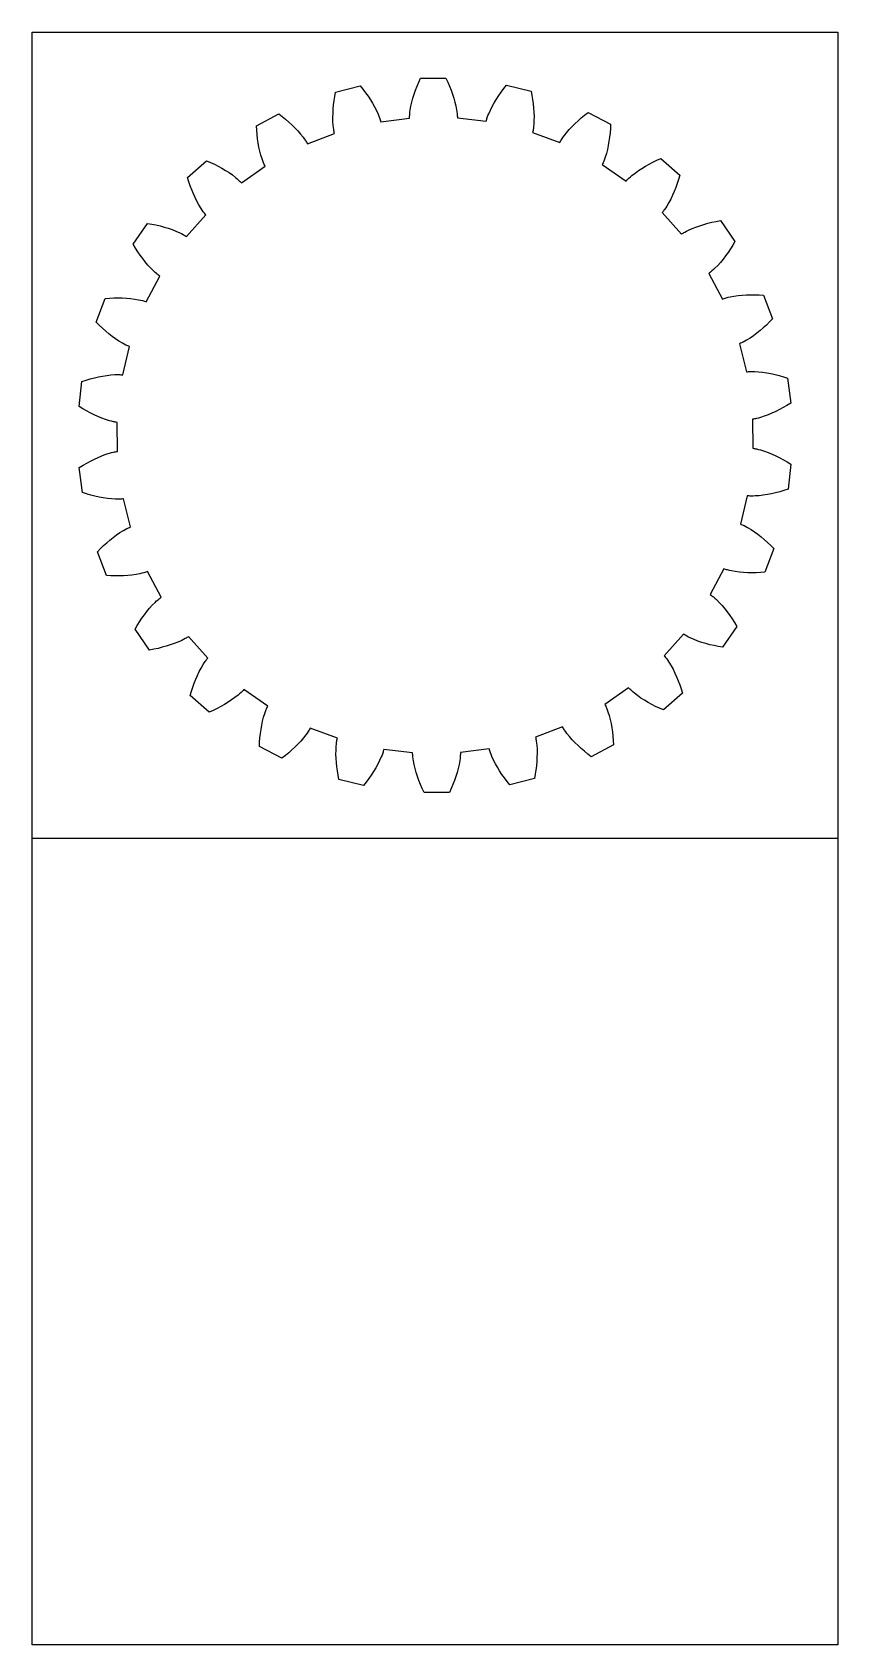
# Model space of a CAD drawing. Extents: x 0 to 94, y 13 to 201.
import ezdxf

# ---------------------------------------------------------------- set-up
doc = ezdxf.new("R2010")
doc.units = 0
doc.layers.add('Cut', color=7, linetype='CONTINUOUS')

msp = doc.modelspace()

# ---------------------------------------------------------------- linework, layer by layer
at = {"layer": 'Cut', "color": 7}
for p, q in [((0.011915, 200.647903), (94.047286, 200.647903)), ((0.011915, 106.612532), (0.011915, 200.647903)), ((94.047286, 200.647903), (94.047286, 106.612532)), ((35.43135, 193.67571), (38.294393, 194.395983)), ((38.294393, 194.395983), (38.614175, 193.996678)), ((38.614175, 193.996678), (38.918957, 193.592849)), ((44.605515, 193.419984), (44.767907, 193.887149)), ((44.767907, 193.887149), (44.946966, 194.354314)), ((44.946966, 194.354314), (45.141978, 194.821241)), ((45.141978, 194.821241), (45.35223, 195.287692)), ((45.35223, 195.287692), (48.304326, 195.301979)), ((48.304326, 195.301979), (48.519102, 194.837671)), ((48.519102, 194.837671), (48.718638, 194.372648)), ((48.718638, 194.372648), (48.902222, 193.90715)), ((48.902222, 193.90715), (49.069137, 193.441413)), ((54.753552, 193.669281), (55.054524, 194.075967)), ((55.054524, 194.075967), (55.370259, 194.478606)), ((55.370259, 194.478606), (58.240206, 193.785953)), ((58.240206, 193.785953), (58.337594, 193.283787)), ((35.153475, 191.683472), (35.199431, 192.176114)), ((35.199431, 192.176114), (35.261339, 192.672567)), ((35.261339, 192.672567), (35.338964, 193.172591)), ((35.338964, 193.172591), (35.43135, 193.67571)), ((38.918957, 193.592849), (39.208738, 193.184972)), ((39.208738, 193.184972), (39.482327, 192.77281)), ((39.482327, 192.77281), (39.73901, 192.356599)), ((39.73901, 192.356599), (39.977835, 191.936341)), ((39.977835, 191.936341), (40.196897, 191.511797)), ((44.14239, 191.556323), (44.226681, 192.020869)), ((44.226681, 192.020869), (44.333593, 192.486367)), ((44.333593, 192.486367), (44.460268, 192.953056)), ((44.460268, 192.953056), (44.605515, 193.419984)), ((49.069137, 193.441413), (49.218909, 192.975915)), ((49.218909, 192.975915), (49.350108, 192.510654)), ((49.350108, 192.510654), (49.461305, 192.046108)), ((49.461305, 192.046108), (49.550359, 191.582514)), ((53.495852, 191.576086), (53.710866, 192.002535)), ((53.710866, 192.002535), (53.945643, 192.425174)), ((53.945643, 192.425174), (54.198278, 192.844003)), ((54.198278, 192.844003), (54.468058, 193.258547)), ((54.468058, 193.258547), (54.753552, 193.669281)), ((58.337594, 193.283787), (58.41998, 192.784477)), ((58.41998, 192.784477), (58.486889, 192.288739)), ((58.486889, 192.288739), (58.537607, 191.796572)), ((26.1848, 189.736473), (28.79235, 191.121064)), ((28.79235, 191.121064), (29.19809, 190.80962)), ((29.19809, 190.80962), (29.590973, 190.490557)), ((29.590973, 190.490557), (29.969807, 190.163875)), ((29.969807, 190.163875), (30.334116, 189.829097)), ((35.112758, 190.712235), (35.124188, 191.195353)), ((35.120616, 190.234593), (35.112758, 190.712235)), ((35.149666, 189.763379), (35.120616, 190.234593)), ((35.124188, 191.195353), (35.153475, 191.683472)), ((40.196897, 191.511797), (40.39429, 191.082728)), ((40.39429, 191.082728), (40.483582, 190.866528)), ((40.483582, 190.866528), (40.56573, 190.649136)), ((40.56573, 190.649136), (40.603828, 190.539845)), ((40.603828, 190.539845), (40.639544, 190.430078)), ((40.639544, 190.430078), (40.672404, 190.319835)), ((40.672404, 190.319835), (40.701929, 190.208877)), ((40.701929, 190.208877), (44.06167, 190.633421)), ((44.06167, 190.633421), (44.062623, 190.748189)), ((44.062623, 190.748189), (44.067147, 190.862956)), ((44.067147, 190.862956), (44.074528, 190.9782)), ((44.074528, 190.9782), (44.084053, 191.093443)), ((44.084053, 191.093443), (44.109531, 191.324645)), ((44.109531, 191.324645), (44.14239, 191.556323)), ((49.550359, 191.582514), (49.585361, 191.351075)), ((49.585361, 191.351075), (49.612982, 191.120349)), ((49.612982, 191.120349), (49.623697, 191.005106)), ((49.623697, 191.005106), (49.632031, 190.889862)), ((49.632031, 190.889862), (49.637745, 190.775095)), ((49.637745, 190.775095), (49.639888, 190.660327)), ((49.639888, 190.660327), (53.003439, 190.268404)), ((53.003439, 190.268404), (53.032012, 190.3796)), ((53.032012, 190.3796), (53.063919, 190.490081)), ((53.063919, 190.490081), (53.098445, 190.600086)), ((53.098445, 190.600086), (53.135352, 190.709853)), ((53.135352, 190.709853), (53.215358, 190.928197)), ((53.215358, 190.928197), (53.302744, 191.145351)), ((53.302744, 191.145351), (53.495852, 191.576086)), ((58.537607, 191.796572), (58.571418, 191.308692)), ((58.584276, 190.347931), (58.559751, 189.87648)), ((58.571418, 191.308692), (58.58761, 190.825573)), ((58.58761, 190.825573), (58.584276, 190.347931)), ((63.029087, 189.642897), (63.374586, 189.988866)), ((63.374586, 189.988866), (63.735562, 190.326978)), ((63.735562, 190.326978), (64.1113, 190.65747)), ((64.1113, 190.65747), (64.500849, 190.980343)), ((64.500849, 190.980343), (64.903733, 191.295596)), ((64.903733, 191.295596), (67.524616, 189.936245)), ((26.215278, 189.225735), (26.1848, 189.736473)), ((26.259805, 188.721663), (26.215278, 189.225735)), ((26.31838, 188.224972), (26.259805, 188.721663)), ((26.39148, 187.735663), (26.31838, 188.224972)), ((30.334116, 189.829097), (30.682948, 189.486461)), ((30.682948, 189.486461), (31.015351, 189.135492)), ((31.015351, 189.135492), (31.329657, 188.775713)), ((31.329657, 188.775713), (31.623961, 188.406648)), ((31.623961, 188.406648), (31.762542, 188.218067)), ((31.762542, 188.218067), (31.894217, 188.026391)), ((32.131851, 187.631849), (35.292294, 188.847859)), ((35.173477, 189.530511), (35.149666, 189.763379)), ((35.203955, 189.300024), (35.173477, 189.530511)), ((35.222289, 189.185733), (35.203955, 189.300024)), ((35.242767, 189.072156), (35.222289, 189.185733)), ((35.265864, 188.959531), (35.242767, 189.072156)), ((35.292294, 188.847859), (35.265864, 188.959531)), ((58.451411, 189.071442), (58.425933, 188.959769)), ((58.425933, 188.959769), (61.598281, 187.774236)), ((58.473555, 189.184542), (58.451411, 189.071442)), ((58.492842, 189.298119), (58.473555, 189.184542)), ((58.509986, 189.412648), (58.492842, 189.298119)), ((58.538321, 189.643374), (58.509986, 189.412648)), ((58.559751, 189.87648), (58.538321, 189.643374)), ((61.76972, 188.073536), (61.831867, 188.17116)), ((61.831867, 188.17116), (61.961876, 188.364027)), ((61.961876, 188.364027), (62.098551, 188.553798)), ((62.098551, 188.553798), (62.389046, 188.925958)), ((62.389046, 188.925958), (62.700019, 189.288595)), ((62.700019, 189.288595), (63.029087, 189.642897)), ((67.405561, 188.423553), (67.337223, 187.93353)), ((67.459374, 188.920958), (67.405561, 188.423553)), ((67.4989, 189.425268), (67.459374, 188.920958)), ((67.524616, 189.936245), (67.4989, 189.425268)), ((26.480057, 187.254688), (26.39148, 187.735663)), ((26.584588, 186.78276), (26.480057, 187.254688)), ((26.706501, 186.320833), (26.584588, 186.78276)), ((26.847462, 185.870336), (26.706501, 186.320833)), ((31.894217, 188.026391), (31.957316, 187.929482)), ((31.957316, 187.929482), (32.018273, 187.831382)), ((32.018273, 187.831382), (32.07661, 187.73233)), ((32.07661, 187.73233), (32.131851, 187.631849)), ((61.598281, 187.774236), (61.652332, 187.875194)), ((61.652332, 187.875194), (61.709716, 187.97496)), ((61.709716, 187.97496), (61.76972, 188.073536)), ((67.035775, 186.515843), (66.8991, 186.063916)), ((67.153402, 186.97896), (67.035775, 186.515843)), ((67.253408, 187.45184), (67.153402, 186.97896)), ((67.337223, 187.93353), (67.253408, 187.45184)), ((18.149519, 183.698803), (20.349899, 185.667231)), ((20.349899, 185.667231), (20.818501, 185.461983)), ((20.818501, 185.461983), (21.276149, 185.246258)), ((21.276149, 185.246258), (21.722131, 185.01958)), ((21.722131, 185.01958), (22.155968, 184.781712)), ((22.155968, 184.781712), (22.57671, 184.532652)), ((22.57671, 184.532652), (22.983641, 184.271449)), ((24.427544, 183.078535), (27.205104, 185.015533)), ((26.926277, 185.650087), (26.847462, 185.870336)), ((27.011044, 185.43341), (26.926277, 185.650087)), ((27.056285, 185.326976), (27.011044, 185.43341)), ((27.103193, 185.221495), (27.056285, 185.326976)), ((27.15272, 185.11768), (27.103193, 185.221495)), ((27.205104, 185.015533), (27.15272, 185.11768)), ((66.601223, 185.308404), (66.550029, 185.20578)), ((66.550029, 185.20578), (69.346163, 183.295688)), ((66.649798, 185.412694), (66.601223, 185.308404)), ((66.695753, 185.518414), (66.649798, 185.412694)), ((66.739804, 185.625562), (66.695753, 185.518414)), ((66.822666, 185.842715), (66.739804, 185.625562)), ((66.8991, 186.063916), (66.822666, 185.842715)), ((70.389802, 184.224542), (70.778398, 184.502413)), ((70.778398, 184.502413), (71.18271, 184.767425)), ((71.18271, 184.767425), (71.60107, 185.020771)), ((71.60107, 185.020771), (72.032527, 185.262687)), ((72.032527, 185.262687), (72.476365, 185.493651)), ((72.476365, 185.493651), (72.931871, 185.713899)), ((72.931871, 185.713899), (73.398568, 185.923671)), ((73.398568, 185.923671), (75.617759, 183.976673)), ((18.301433, 183.210446), (18.149519, 183.698803)), ((18.465253, 182.731613), (18.301433, 183.210446)), ((18.640979, 182.263258), (18.465253, 182.731613)), ((22.983641, 184.271449), (23.374857, 183.997388)), ((23.374857, 183.997388), (23.748928, 183.709279)), ((23.748928, 183.709279), (23.928464, 183.559272)), ((23.928464, 183.559272), (24.102285, 183.404979)), ((24.102285, 183.404979), (24.186814, 183.32569)), ((24.186814, 183.32569), (24.269438, 183.24521)), ((24.269438, 183.24521), (24.349681, 183.162825)), ((24.349681, 183.162825), (24.427544, 183.078535)), ((69.346163, 183.295688), (69.423072, 183.380692)), ((69.423072, 183.380692), (69.502601, 183.463791)), ((69.502601, 183.463791), (69.584511, 183.545224)), ((69.584511, 183.545224), (69.668088, 183.625228)), ((69.668088, 183.625228), (69.84048, 183.781188)), ((69.84048, 183.781188), (70.018587, 183.932862)), ((70.018587, 183.932862), (70.389802, 184.224542)), ((75.140347, 182.536366), (74.956525, 182.077058)), ((75.311548, 183.006389), (75.140347, 182.536366)), ((75.470606, 183.48665), (75.311548, 183.006389)), ((75.617759, 183.976673), (75.470606, 183.48665)), ((18.829086, 181.805617), (18.640979, 182.263258)), ((19.030052, 181.359881), (18.829086, 181.805617)), ((19.244589, 180.926765), (19.030052, 181.359881)), ((19.473652, 180.507221), (19.244589, 180.926765)), ((74.324818, 180.772472), (74.08385, 180.3665)), ((74.549594, 181.193921), (74.324818, 180.772472)), ((74.759846, 181.62918), (74.549594, 181.193921)), ((74.956525, 182.077058), (74.759846, 181.62918)), ((18.036654, 176.81371), (20.269894, 179.359309)), ((19.71843, 180.10363), (19.473652, 180.507221)), ((19.847486, 179.908621), (19.71843, 180.10363)), ((19.981542, 179.718612), (19.847486, 179.908621)), ((20.050832, 179.625988), (19.981542, 179.718612)), ((20.121789, 179.535031), (20.050832, 179.625988)), ((20.194651, 179.44598), (20.121789, 179.535031)), ((20.269894, 179.359309), (20.194651, 179.44598)), ((73.61382, 179.704087), (73.539291, 179.61694)), ((73.539291, 179.61694), (75.797294, 177.09301)), ((73.685729, 179.793853), (73.61382, 179.704087)), ((73.755972, 179.885524), (73.685729, 179.793853)), ((73.824309, 179.978862), (73.755972, 179.885524)), ((73.956699, 180.170062), (73.824309, 179.978862)), ((74.08385, 180.3665), (73.956699, 180.170062)), ((11.792679, 175.913667), (13.458025, 178.351403)), ((13.458025, 178.351403), (13.962105, 178.264494)), ((13.962105, 178.264494), (14.458089, 178.16449)), ((14.458089, 178.16449), (14.945502, 178.051151)), ((14.945502, 178.051151), (15.423628, 177.924002)), ((15.423628, 177.924002), (15.891754, 177.782805)), ((15.891754, 177.782805), (16.349164, 177.626368)), ((16.349164, 177.626368), (16.794669, 177.453979)), ((16.794669, 177.453979), (17.22684, 177.26397)), ((17.22684, 177.26397), (17.437092, 177.161346)), ((17.437092, 177.161346), (17.642819, 177.053008)), ((17.642819, 177.053008), (17.743778, 176.996338)), ((17.743778, 176.996338), (17.843308, 176.937764)), ((17.843308, 176.937764), (17.941172, 176.877047)), ((17.941172, 176.877047), (18.036654, 176.81371)), ((75.797294, 177.09301), (75.8923, 177.157298)), ((75.8923, 177.157298), (75.989449, 177.218968)), ((75.989449, 177.218968), (76.088265, 177.278257)), ((76.088265, 177.278257), (76.188748, 177.335878)), ((76.188748, 177.335878), (76.393285, 177.44636)), ((76.393285, 177.44636), (76.602584, 177.550889)), ((76.602584, 177.550889), (77.03285, 177.745184)), ((77.03285, 177.745184), (77.476688, 177.921859)), ((77.476688, 177.921859), (77.93267, 178.082581)), ((77.93267, 178.082581), (78.399367, 178.22854)), ((78.399367, 178.22854), (78.876303, 178.359975)), ((78.876303, 178.359975), (79.362525, 178.478076)), ((79.362525, 178.478076), (79.857557, 178.582843)), ((79.857557, 178.582843), (80.360684, 178.674752)), ((80.360684, 178.674752), (82.049603, 176.253445)), ((12.05722, 175.475789), (11.792679, 175.913667)), ((12.330571, 175.050054), (12.05722, 175.475789)), ((12.613446, 174.637416), (12.330571, 175.050054)), ((81.241218, 174.969098), (80.952866, 174.567174)), ((81.520045, 175.384594), (81.241218, 174.969098)), ((81.789348, 175.81271), (81.520045, 175.384594)), ((82.049603, 176.253445), (81.789348, 175.81271)), ((12.905608, 174.238349), (12.613446, 174.637416)), ((13.207532, 173.853568), (12.905608, 174.238349)), ((13.519457, 173.484265), (13.207532, 173.853568)), ((13.842097, 173.131867), (13.519457, 173.484265)), ((14.176405, 172.798518), (13.842097, 173.131867)), ((79.696118, 173.1152), (79.52563, 172.954954)), ((80.02733, 173.451644), (79.696118, 173.1152)), ((80.346398, 173.807138), (80.02733, 173.451644)), ((80.654751, 174.179536), (80.346398, 173.807138)), ((80.952866, 174.567174), (80.654751, 174.179536)), ((13.330874, 169.201678), (14.890022, 172.207775)), ((14.34832, 172.639939), (14.176405, 172.798518)), ((14.524046, 172.48755), (14.34832, 172.639939)), ((14.613576, 172.414214), (14.524046, 172.48755)), ((14.704296, 172.342782), (14.613576, 172.414214)), ((14.796207, 172.273731), (14.704296, 172.342782)), ((14.890022, 172.207775), (14.796207, 172.273731)), ((79.081316, 172.58446), (78.988215, 172.517552)), ((78.988215, 172.517552), (80.576413, 169.526694)), ((79.17275, 172.654463), (79.081316, 172.58446)), ((79.262756, 172.72661), (79.17275, 172.654463)), ((79.351333, 172.800899), (79.262756, 172.72661)), ((79.52563, 172.954954), (79.351333, 172.800899)), ((7.483829, 166.833708), (8.517229, 169.599078)), ((8.517229, 169.599078), (9.0275, 169.635271)), ((9.0275, 169.635271), (9.533009, 169.6567)), ((9.533009, 169.6567), (10.03328, 169.663367)), ((10.03328, 169.663367), (10.528073, 169.654319)), ((10.528073, 169.654319), (11.016438, 169.629318)), ((11.016438, 169.629318), (11.497898, 169.586935)), ((11.497898, 169.586935), (11.971738, 169.526218)), ((11.971738, 169.526218), (12.436768, 169.445023)), ((12.436768, 169.445023), (12.665593, 169.395735)), ((12.665593, 169.395735), (12.891321, 169.33978)), ((12.891321, 169.33978), (13.002757, 169.308826)), ((13.002757, 169.308826), (13.113479, 169.275968)), ((80.576413, 169.526694), (80.684039, 169.566458)), ((80.684039, 169.566458), (80.793093, 169.603126)), ((80.793093, 169.603126), (80.903339, 169.637176)), ((80.903339, 169.637176), (81.014536, 169.669082)), ((81.014536, 169.669082), (81.239789, 169.72718)), ((81.239789, 169.72718), (81.467899, 169.778611)), ((81.467899, 169.778611), (81.932215, 169.864329)), ((81.932215, 169.864329), (82.405579, 169.929809)), ((82.405579, 169.929809), (82.886562, 169.976716)), ((82.886562, 169.976716), (83.374689, 170.006479)), ((83.374689, 170.006479), (83.869245, 170.020289)), ((83.869245, 170.020289), (84.369515, 170.018384)), ((84.369515, 170.018384), (84.875262, 170.001717)), ((84.875262, 170.001717), (85.385771, 169.970525)), ((85.385771, 169.970525), (86.446078, 167.215393)), ((13.113479, 169.275968), (13.222771, 169.24049)), ((13.222771, 169.24049), (13.330874, 169.201678)), ((7.845281, 166.471547), (7.483829, 166.833708)), ((8.212686, 166.123912), (7.845281, 166.471547)), ((8.586043, 165.790801), (8.212686, 166.123912)), ((8.965353, 165.473166), (8.586043, 165.790801)), ((84.595482, 165.53555), (84.207124, 165.247679)), ((84.977888, 165.840565), (84.595482, 165.53555)), ((85.353864, 166.161771), (84.977888, 165.840565)), ((85.724127, 166.498454), (85.353864, 166.161771)), ((86.088198, 166.849899), (85.724127, 166.498454)), ((86.446078, 167.215393), (86.088198, 166.849899)), ((9.350378, 165.171723), (8.965353, 165.473166)), ((9.741594, 164.8879), (9.350378, 165.171723)), ((10.139239, 164.622887), (9.741594, 164.8879)), ((10.543551, 164.379304), (10.139239, 164.622887)), ((10.748564, 164.266442), (10.543551, 164.379304)), ((10.583553, 160.684841), (11.37789, 163.976666)), ((10.95572, 164.160722), (10.748564, 164.266442)), ((11.060251, 164.11072), (10.95572, 164.160722)), ((11.165257, 164.063337), (11.060251, 164.11072)), ((11.271217, 164.018334), (11.165257, 164.063337)), ((11.37789, 163.976666), (11.271217, 164.018334)), ((82.686073, 164.363351), (82.579637, 164.32073)), ((82.579637, 164.32073), (83.405881, 161.036763)), ((82.791556, 164.409306), (82.686073, 164.363351)), ((82.896086, 164.458118), (82.791556, 164.409306)), ((83.000141, 164.508834), (82.896086, 164.458118)), ((83.206107, 164.616697), (83.000141, 164.508834)), ((83.410167, 164.731464), (83.206107, 164.616697)), ((83.812098, 164.979095), (83.410167, 164.731464)), ((84.207124, 165.247679), (83.812098, 164.979095)), ((5.472985, 156.986092), (5.814673, 159.918614)), ((5.814673, 159.918614), (6.30161, 160.075764)), ((6.30161, 160.075764), (6.787117, 160.217676)), ((6.787117, 160.217676), (7.271434, 160.343872)), ((7.271434, 160.343872), (7.753846, 160.453402)), ((7.753846, 160.453402), (8.233877, 160.546025)), ((8.233877, 160.546025), (8.711527, 160.620076)), ((8.711527, 160.620076), (9.18632, 160.674603)), ((9.18632, 160.674603), (9.657303, 160.706985)), ((9.657303, 160.706985), (9.891127, 160.71389)), ((9.891127, 160.71389), (10.123762, 160.713414)), ((10.123762, 160.713414), (10.239483, 160.710319)), ((10.239483, 160.710319), (10.354729, 160.704604)), ((10.354729, 160.704604), (10.46926, 160.696508)), ((10.46926, 160.696508), (10.583553, 160.684841)), ((83.405881, 161.036763), (83.519936, 161.049621)), ((83.519936, 161.049621), (83.634706, 161.058907)), ((83.634706, 161.058907), (83.749713, 161.065574)), ((83.749713, 161.065574), (83.865435, 161.06986)), ((83.865435, 161.06986), (84.098069, 161.072479)), ((84.098069, 161.072479), (84.331894, 161.067955)), ((84.331894, 161.067955), (84.803115, 161.040096)), ((84.803115, 161.040096), (85.278383, 160.990332)), ((85.278383, 160.990332), (85.756748, 160.920567)), ((85.756748, 160.920567), (86.237731, 160.832944)), ((86.237731, 160.832944), (86.721096, 160.7277)), ((86.721096, 160.7277), (87.206603, 160.606504)), ((87.206603, 160.606504), (87.69354, 160.469117)), ((87.69354, 160.469117), (88.181904, 160.316728)), ((88.181904, 160.316728), (88.551928, 157.387778)), ((5.910632, 156.721318), (5.472985, 156.986092)), ((6.35066, 156.471544), (5.910632, 156.721318)), ((6.792832, 156.237485), (6.35066, 156.471544)), ((7.237146, 156.019855), (6.792832, 156.237485)), ((86.353215, 156.199626), (85.906995, 156.013188)), ((86.797291, 156.40416), (86.353215, 156.199626)), ((87.239463, 156.626313), (86.797291, 156.40416)), ((87.679253, 156.86442), (87.239463, 156.626313)), ((88.1169, 157.11848), (87.679253, 156.86442)), ((88.551928, 157.387778), (88.1169, 157.11848)), ((7.683128, 155.81937), (7.237146, 156.019855)), ((8.131014, 155.637218), (7.683128, 155.81937)), ((8.580567, 155.475305), (8.131014, 155.637218)), ((9.03131, 155.335299), (8.580567, 155.475305)), ((9.257277, 155.275058), (9.03131, 155.335299)), ((9.48372, 155.221722), (9.257277, 155.275058)), ((9.597061, 155.198387), (9.48372, 155.221722)), ((9.71064, 155.177196), (9.597061, 155.198387)), ((9.824218, 155.158862), (9.71064, 155.177196)), ((9.937797, 155.144099), (9.824218, 155.158862)), ((9.954227, 151.757746), (9.937797, 155.144099)), ((84.218791, 155.518641), (84.105212, 155.502688)), ((84.105212, 155.502688), (84.121404, 152.116335)), ((84.332132, 155.537928), (84.218791, 155.518641)), ((84.445234, 155.560071), (84.332132, 155.537928)), ((84.558337, 155.584596), (84.445234, 155.560071)), ((84.784304, 155.640075), (84.558337, 155.584596)), ((85.009795, 155.702697), (84.784304, 155.640075)), ((85.459347, 155.846752), (85.009795, 155.702697)), ((85.906995, 156.013188), (85.459347, 155.846752)), ((6.379948, 150.395776), (6.819976, 150.634121)), ((6.819976, 150.634121), (7.262148, 150.856036)), ((7.262148, 150.856036), (7.706224, 151.060808)), ((7.706224, 151.060808), (8.152205, 151.247007)), ((8.152205, 151.247007), (8.600092, 151.413444)), ((8.600092, 151.413444), (9.049644, 151.557737)), ((9.049644, 151.557737), (9.275135, 151.620359)), ((9.275135, 151.620359), (9.500864, 151.675599)), ((9.500864, 151.675599), (9.613967, 151.700124)), ((9.613967, 151.700124), (9.727307, 151.722268)), ((9.727307, 151.722268), (9.840648, 151.741793)), ((9.840648, 151.741793), (9.954227, 151.757746)), ((84.121404, 152.116335), (84.235221, 152.101334)), ((84.235221, 152.101334), (84.348799, 152.083)), ((84.348799, 152.083), (84.46214, 152.062046)), ((84.46214, 152.062046), (84.575481, 152.038474)), ((84.575481, 152.038474), (84.801924, 151.985376)), ((84.801924, 151.985376), (85.027891, 151.924897)), ((85.027891, 151.924897), (85.478873, 151.785128)), ((85.478873, 151.785128), (85.928187, 151.622978)), ((85.928187, 151.622978), (86.376073, 151.441064)), ((86.376073, 151.441064), (86.822293, 151.240578)), ((86.822293, 151.240578), (87.266369, 151.022949)), ((87.266369, 151.022949), (87.708541, 150.78889)), ((87.708541, 150.78889), (88.148569, 150.539116)), ((88.148569, 150.539116), (88.586216, 150.274104)), ((5.507511, 149.872656), (5.942539, 150.141716)), ((5.877535, 146.943706), (5.507511, 149.872656)), ((5.942539, 150.141716), (6.379948, 150.395776)), ((88.586216, 150.274104), (88.244528, 147.34182)), ((6.365661, 146.791079), (5.877535, 146.943706)), ((6.852836, 146.65393), (6.365661, 146.791079)), ((85.825324, 146.714409), (85.347674, 146.64012)), ((86.305593, 146.806794), (85.825324, 146.714409)), ((86.788005, 146.916561), (86.305593, 146.806794)), ((87.272084, 147.04252), (86.788005, 146.916561)), ((87.757829, 147.184431), (87.272084, 147.04252)), ((88.244528, 147.34182), (87.757829, 147.184431)), ((7.338105, 146.532495), (6.852836, 146.65393)), ((7.82147, 146.42749), (7.338105, 146.532495)), ((8.302691, 146.339629), (7.82147, 146.42749)), ((8.781056, 146.270102), (8.302691, 146.339629)), ((9.256086, 146.220338), (8.781056, 146.270102)), ((9.727545, 146.192479), (9.256086, 146.220338)), ((9.96137, 146.187717), (9.727545, 146.192479)), ((10.193766, 146.190336), (9.96137, 146.187717)), ((10.309488, 146.19486), (10.193766, 146.190336)), ((10.424733, 146.201527), (10.309488, 146.19486)), ((10.539503, 146.210813), (10.424733, 146.201527)), ((10.65332, 146.223671), (10.539503, 146.210813)), ((11.479564, 142.939466), (10.65332, 146.223671)), ((83.475886, 146.575593), (82.681311, 143.283768)), ((83.589941, 146.563925), (83.475886, 146.575593)), ((83.70471, 146.555592), (83.589941, 146.563925)), ((83.819956, 146.550115), (83.70471, 146.555592)), ((83.935678, 146.546782), (83.819956, 146.550115)), ((84.168312, 146.546544), (83.935678, 146.546782)), ((84.402136, 146.553211), (84.168312, 146.546544)), ((84.873119, 146.585831), (84.402136, 146.553211)), ((85.347674, 146.64012), (84.873119, 146.585831)), ((82.681311, 143.283768), (82.788222, 143.242099)), ((82.788222, 143.242099), (82.894182, 143.197097)), ((82.894182, 143.197097), (82.999188, 143.149476)), ((82.999188, 143.149476), (83.103719, 143.099473)), ((83.103719, 143.099473), (83.310637, 142.993754)), ((83.310637, 142.993754), (83.51565, 142.88113)), ((8.335313, 140.761742), (8.705336, 141.098425)), ((8.705336, 141.098425), (9.081551, 141.419869)), ((9.081551, 141.419869), (9.463719, 141.724884)), ((9.463719, 141.724884), (9.852315, 142.012517)), ((9.852315, 142.012517), (10.247341, 142.281339)), ((10.247341, 142.281339), (10.649272, 142.52897)), ((10.649272, 142.52897), (10.853094, 142.643499)), ((10.853094, 142.643499), (11.059298, 142.751362)), ((11.059298, 142.751362), (11.163114, 142.802316)), ((11.163114, 142.802316), (11.267883, 142.85089)), ((11.267883, 142.85089), (11.373128, 142.896845)), ((11.373128, 142.896845), (11.479564, 142.939466)), ((83.51565, 142.88113), (83.919962, 142.637308)), ((83.919962, 142.637308), (84.317607, 142.372534)), ((84.317607, 142.372534), (84.708823, 142.088473)), ((84.708823, 142.088473), (85.094086, 141.787268)), ((85.094086, 141.787268), (85.473158, 141.469633)), ((85.473158, 141.469633), (85.846515, 141.136522)), ((85.846515, 141.136522), (86.214158, 140.788648)), ((7.613123, 140.045041), (7.971241, 140.410535)), ((8.67343, 137.289671), (7.613123, 140.045041)), ((7.971241, 140.410535), (8.335313, 140.761742)), ((86.57561, 140.426726), (85.541972, 137.661355)), ((86.214158, 140.788648), (86.57561, 140.426726)), ((11.65386, 137.330625), (11.172639, 137.283718)), ((12.127224, 137.395866), (11.65386, 137.330625)), ((12.591302, 137.481585), (12.127224, 137.395866)), ((12.81965, 137.533254), (12.591302, 137.481585)), ((13.044665, 137.591352), (12.81965, 137.533254)), ((13.1561, 137.623258), (13.044665, 137.591352)), ((13.266346, 137.657308), (13.1561, 137.623258)), ((13.3754, 137.693976), (13.266346, 137.657308)), ((13.483026, 137.733502), (13.3754, 137.693976)), ((15.071224, 134.742644), (13.483026, 137.733502)), ((80.728565, 138.058517), (79.169179, 135.052421)), ((80.836429, 138.019944), (80.728565, 138.058517)), ((80.94596, 137.984466), (80.836429, 138.019944)), ((81.056444, 137.951369), (80.94596, 137.984466)), ((81.168118, 137.920654), (81.056444, 137.951369)), ((81.393846, 137.864698), (81.168118, 137.920654)), ((81.622433, 137.81541), (81.393846, 137.864698)), ((82.087463, 137.733978), (81.622433, 137.81541)), ((82.561303, 137.673261), (82.087463, 137.733978)), ((83.043001, 137.631116), (82.561303, 137.673261)), ((83.531366, 137.605877), (83.043001, 137.631116)), ((84.025921, 137.597067), (83.531366, 137.605877)), ((84.526192, 137.603495), (84.025921, 137.597067)), ((85.031701, 137.625163), (84.526192, 137.603495)), ((85.541972, 137.661355), (85.031701, 137.625163)), ((9.184177, 137.258479), (8.67343, 137.289671)), ((9.689686, 137.241811), (9.184177, 137.258479)), ((10.190194, 137.240145), (9.689686, 137.241811)), ((10.684512, 137.253717), (10.190194, 137.240145)), ((11.172639, 137.283718), (10.684512, 137.253717)), ((13.712803, 133.453058), (14.03211, 133.808551)), ((14.03211, 133.808551), (14.363083, 134.145234)), ((14.363083, 134.145234), (14.533571, 134.30548)), ((14.533571, 134.30548), (14.707868, 134.459297)), ((14.707868, 134.459297), (14.796683, 134.533586)), ((14.796683, 134.533586), (14.886689, 134.605971)), ((14.886689, 134.605971), (14.978123, 134.675736)), ((14.978123, 134.675736), (15.071224, 134.742644)), ((79.169179, 135.052421), (79.262994, 134.986465)), ((79.262994, 134.986465), (79.355143, 134.917414)), ((79.355143, 134.917414), (79.445863, 134.84622)), ((79.445863, 134.84622), (79.535155, 134.772645)), ((79.535155, 134.772645), (79.710881, 134.620495)), ((79.710881, 134.620495), (79.883035, 134.461916)), ((79.883035, 134.461916), (80.217342, 134.128567)), ((80.217342, 134.128567), (80.539982, 133.776169)), ((80.539982, 133.776169), (80.851907, 133.406866)), ((12.269853, 131.447486), (12.539394, 131.87584)), ((12.539394, 131.87584), (12.818222, 132.291336)), ((12.818222, 132.291336), (13.106335, 132.69326)), ((13.106335, 132.69326), (13.40445, 133.080897)), ((13.40445, 133.080897), (13.712803, 133.453058)), ((80.851907, 133.406866), (81.153593, 133.022085)), ((81.153593, 133.022085), (81.445993, 132.623018)), ((81.445993, 132.623018), (81.72863, 132.210141)), ((81.72863, 132.210141), (82.002219, 131.784645)), ((82.002219, 131.784645), (82.266522, 131.346529)), ((12.009836, 131.006988), (12.269853, 131.447486)), ((13.698517, 128.585444), (12.009836, 131.006988)), ((17.665916, 129.814074), (17.456855, 129.709545)), ((17.870691, 129.924317), (17.665916, 129.814074)), ((17.971174, 129.981939), (17.870691, 129.924317)), ((18.06999, 130.041466), (17.971174, 129.981939)), ((18.167139, 130.103136), (18.06999, 130.041466)), ((18.262145, 130.167424), (18.167139, 130.103136)), ((20.51991, 127.643494), (18.262145, 130.167424)), ((76.022785, 130.446485), (73.789307, 127.900887)), ((76.118267, 130.383149), (76.022785, 130.446485)), ((76.216131, 130.322432), (76.118267, 130.383149)), ((76.315423, 130.264096), (76.216131, 130.322432)), ((76.416382, 130.207426), (76.315423, 130.264096)), ((76.622109, 130.099088), (76.416382, 130.207426)), ((76.832361, 129.996464), (76.622109, 130.099088)), ((77.264532, 129.806217), (76.832361, 129.996464)), ((77.710037, 129.633827), (77.264532, 129.806217)), ((82.266522, 131.346529), (80.601176, 128.908793)), ((14.201882, 128.677353), (13.698517, 128.585444)), ((14.696914, 128.78212), (14.201882, 128.677353)), ((15.183136, 128.900221), (14.696914, 128.78212)), ((15.659834, 129.031894), (15.183136, 128.900221)), ((16.126769, 129.177615), (15.659834, 129.031894)), ((16.582513, 129.338337), (16.126769, 129.177615)), ((17.026589, 129.515012), (16.582513, 129.338337)), ((17.456855, 129.709545), (17.026589, 129.515012)), ((78.167447, 129.477629), (77.710037, 129.633827)), ((78.635811, 129.336194), (78.167447, 129.477629)), ((79.113937, 129.209283), (78.635811, 129.336194)), ((79.601112, 129.095944), (79.113937, 129.209283)), ((80.097096, 128.99594), (79.601112, 129.095944)), ((80.601176, 128.908793), (80.097096, 128.99594)), ((19.299593, 125.631016), (19.509845, 126.066275)), ((19.509845, 126.066275), (19.734621, 126.487962)), ((19.734621, 126.487962), (19.975589, 126.893934)), ((19.975589, 126.893934), (20.10274, 127.090372)), ((20.10274, 127.090372), (20.23513, 127.281333)), ((20.23513, 127.281333), (20.303467, 127.374909)), ((20.303467, 127.374909), (20.373472, 127.46658)), ((20.373472, 127.46658), (20.445619, 127.556347)), ((20.445619, 127.556347), (20.51991, 127.643494)), ((73.789307, 127.900887), (73.86455, 127.814454)), ((73.86455, 127.814454), (73.937412, 127.725402)), ((73.937412, 127.725402), (74.008369, 127.634446)), ((74.008369, 127.634446), (74.077659, 127.541584)), ((74.077659, 127.541584), (74.211953, 127.351813)), ((74.211953, 127.351813), (74.341009, 127.156566)), ((74.341009, 127.156566), (74.585787, 126.752975)), ((74.585787, 126.752975), (74.814612, 126.333669)), ((74.814612, 126.333669), (75.029149, 125.900553)), ((18.588833, 123.773784), (18.747891, 124.254045)), ((18.747891, 124.254045), (18.919092, 124.724068)), ((18.919092, 124.724068), (19.102914, 125.183376)), ((19.102914, 125.183376), (19.299593, 125.631016)), ((69.631895, 124.181899), (66.854335, 122.244663)), ((69.709519, 124.097371), (69.631895, 124.181899)), ((75.029149, 125.900553), (75.230115, 125.454579)), ((75.230115, 125.454579), (75.41846, 124.997176)), ((75.41846, 124.997176), (75.594186, 124.52882)), ((75.594186, 124.52882), (75.757768, 124.049988)), ((18.44168, 123.283761), (18.588833, 123.773784)), ((20.660872, 121.336762), (18.44168, 123.283761)), ((22.876729, 122.49277), (22.458369, 122.239425)), ((23.280803, 122.758021), (22.876729, 122.49277)), ((23.669638, 123.035654), (23.280803, 122.758021)), ((24.040852, 123.327334), (23.669638, 123.035654)), ((24.218959, 123.479008), (24.040852, 123.327334)), ((24.391351, 123.635206), (24.218959, 123.479008)), ((24.474928, 123.71521), (24.391351, 123.635206)), ((24.556838, 123.796642), (24.474928, 123.71521)), ((24.636367, 123.879504), (24.556838, 123.796642)), ((24.713038, 123.964746), (24.636367, 123.879504)), ((27.50941, 122.054416), (24.713038, 123.964746)), ((69.790001, 124.015224), (69.709519, 124.097371)), ((69.872625, 123.934506), (69.790001, 124.015224)), ((69.956916, 123.855455), (69.872625, 123.934506)), ((70.130737, 123.700924), (69.956916, 123.855455)), ((70.310511, 123.550916), (70.130737, 123.700924)), ((70.684344, 123.263045), (70.310511, 123.550916)), ((71.075798, 122.988985), (70.684344, 123.263045)), ((71.482491, 122.727782), (71.075798, 122.988985)), ((71.903233, 122.478484), (71.482491, 122.727782)), ((72.33707, 122.240853), (71.903233, 122.478484)), ((75.909682, 123.561393), (73.70954, 121.593203)), ((75.757768, 124.049988), (75.909682, 123.561393)), ((21.127568, 121.546296), (20.660872, 121.336762)), ((21.583074, 121.766545), (21.127568, 121.546296)), ((22.026912, 121.997508), (21.583074, 121.766545)), ((22.458369, 122.239425), (22.026912, 121.997508)), ((26.906037, 120.281474), (27.023426, 120.744591)), ((27.023426, 120.744591), (27.160101, 121.196518)), ((27.160101, 121.196518), (27.236773, 121.417481)), ((27.236773, 121.417481), (27.319397, 121.634872)), ((27.319397, 121.634872), (27.363448, 121.741782)), ((27.363448, 121.741782), (27.409641, 121.847739)), ((27.409641, 121.847739), (27.457978, 121.95203)), ((27.457978, 121.95203), (27.50941, 122.054416)), ((66.854335, 122.244663), (66.906719, 122.142754)), ((66.906719, 122.142754), (66.956008, 122.038701)), ((66.956008, 122.038701), (67.003154, 121.933458)), ((67.003154, 121.933458), (67.048157, 121.826786)), ((67.048157, 121.826786), (67.133162, 121.610347)), ((67.133162, 121.610347), (67.211739, 121.390098)), ((67.211739, 121.390098), (67.352939, 120.939601)), ((67.352939, 120.939601), (67.474613, 120.477674)), ((67.474613, 120.477674), (67.579382, 120.005508)), ((72.783052, 122.014176), (72.33707, 122.240853)), ((73.2407, 121.798213), (72.783052, 122.014176)), ((73.70954, 121.593203), (73.2407, 121.798213)), ((26.599827, 118.339476), (26.65364, 118.836881)), ((26.65364, 118.836881), (26.722216, 119.326666)), ((26.722216, 119.326666), (26.806031, 119.808594)), ((26.806031, 119.808594), (26.906037, 120.281474)), ((31.960888, 118.706398), (31.670155, 118.334476)), ((32.097563, 118.896407), (31.960888, 118.706398)), ((32.227572, 119.089036), (32.097563, 118.896407)), ((32.289481, 119.186897), (32.227572, 119.089036)), ((32.349485, 119.285474), (32.289481, 119.186897)), ((32.406869, 119.385002), (32.349485, 119.285474)), ((32.461158, 119.486197), (32.406869, 119.385002)), ((35.633268, 118.300664), (32.461158, 119.486197)), ((61.927588, 119.628585), (58.766907, 118.412336)), ((61.982829, 119.528104), (61.927588, 119.628585)), ((62.041166, 119.428814), (61.982829, 119.528104)), ((62.101885, 119.330952), (62.041166, 119.428814)), ((62.164984, 119.233804), (62.101885, 119.330952)), ((62.296897, 119.042367), (62.164984, 119.233804)), ((62.435478, 118.853786), (62.296897, 119.042367)), ((62.729544, 118.484483), (62.435478, 118.853786)), ((67.579382, 120.005508), (67.667721, 119.524533)), ((67.667721, 119.524533), (67.741059, 119.035462)), ((67.741059, 119.035462), (67.799634, 118.538533)), ((67.799634, 118.538533), (67.843923, 118.034461)), ((26.534823, 117.323951), (26.560539, 117.834928)), ((29.155468, 115.964838), (26.534823, 117.323951)), ((26.560539, 117.834928), (26.599827, 118.339476)), ((30.323639, 116.933218), (29.947901, 116.602726)), ((30.684615, 117.271567), (30.323639, 116.933218)), ((31.030352, 117.617536), (30.684615, 117.271567)), ((31.359182, 117.971601), (31.030352, 117.617536)), ((31.670155, 118.334476), (31.359182, 117.971601)), ((35.471829, 116.434622), (35.474925, 116.912503)), ((35.474925, 116.912503), (35.49945, 117.383954)), ((35.49945, 117.383954), (35.52088, 117.616822)), ((35.52088, 117.616822), (35.549215, 117.847786)), ((35.549215, 117.847786), (35.566359, 117.962077)), ((35.566359, 117.962077), (35.585884, 118.075892)), ((35.585884, 118.075892), (35.608029, 118.188754)), ((35.608029, 118.188754), (35.633268, 118.300664)), ((40.960994, 116.660109), (40.923849, 116.55058)), ((40.99552, 116.770353), (40.960994, 116.660109)), ((41.027427, 116.880834), (40.99552, 116.770353)), ((41.055762, 116.991792), (41.027427, 116.880834)), ((44.419551, 116.599868), (41.055762, 116.991792)), ((49.997769, 116.627013), (49.996578, 116.512245)), ((53.35751, 117.051319), (49.997769, 116.627013)), ((53.387035, 116.940599), (53.35751, 117.051319)), ((53.419895, 116.830356), (53.387035, 116.940599)), ((53.455611, 116.720589), (53.419895, 116.830356)), ((53.493471, 116.611298), (53.455611, 116.720589)), ((58.766907, 118.412336), (58.793337, 118.300903)), ((58.793337, 118.300903), (58.816672, 118.188278)), ((58.816672, 118.188278), (58.83715, 118.074701)), ((58.83715, 118.074701), (58.855484, 117.96041)), ((58.855484, 117.96041), (58.885962, 117.729685)), ((58.885962, 117.729685), (58.909535, 117.497054)), ((58.909535, 117.497054), (58.938823, 117.025841)), ((58.938823, 117.025841), (58.946681, 116.548199)), ((63.044088, 118.124704), (62.729544, 118.484483)), ((63.376491, 117.773734), (63.044088, 118.124704)), ((63.725323, 117.431099), (63.376491, 117.773734)), ((64.089632, 117.096559), (63.725323, 117.431099)), ((64.468466, 116.769639), (64.089632, 117.096559)), ((64.861111, 116.450576), (64.468466, 116.769639)), ((67.874639, 117.52396), (65.267089, 116.13937)), ((67.843923, 118.034461), (67.874639, 117.52396)), ((29.558352, 116.280091), (29.155468, 115.964838)), ((29.947901, 116.602726), (29.558352, 116.280091)), ((35.487783, 115.951504), (35.471829, 116.434622)), ((35.521833, 115.463623), (35.487783, 115.951504)), ((35.57255, 114.971695), (35.521833, 115.463623)), ((35.639459, 114.475719), (35.57255, 114.971695)), ((40.113796, 114.835022), (39.860923, 114.41643)), ((40.348335, 115.257661), (40.113796, 114.835022)), ((40.563587, 115.684348), (40.348335, 115.257661)), ((40.756695, 116.115083), (40.563587, 115.684348)), ((40.843843, 116.332237), (40.756695, 116.115083)), ((40.923849, 116.55058), (40.843843, 116.332237)), ((44.421694, 116.485339), (44.419551, 116.599868)), ((44.42717, 116.370334), (44.421694, 116.485339)), ((44.435504, 116.255328), (44.42717, 116.370334)), ((44.446457, 116.140085), (44.435504, 116.255328)), ((44.474078, 115.909121), (44.446457, 116.140085)), ((44.50908, 115.677919), (44.474078, 115.909121)), ((44.597896, 115.214326), (44.50908, 115.677919)), ((44.709331, 114.749542), (44.597896, 115.214326)), ((44.84053, 114.284281), (44.709331, 114.749542)), ((49.725846, 114.773828), (49.599171, 114.307378)), ((49.83252, 115.239565), (49.725846, 114.773828)), ((49.917049, 115.704111), (49.83252, 115.239565)), ((49.94967, 115.935551), (49.917049, 115.704111)), ((49.975148, 116.166752), (49.94967, 115.935551)), ((49.984911, 116.282234), (49.975148, 116.166752)), ((49.992054, 116.39724), (49.984911, 116.282234)), ((49.996578, 116.512245), (49.992054, 116.39724)), ((53.575619, 116.393668), (53.493471, 116.611298)), ((53.664911, 116.177467), (53.575619, 116.393668)), ((53.862304, 115.748637), (53.664911, 116.177467)), ((54.081604, 115.324093), (53.862304, 115.748637)), ((54.320191, 114.903835), (54.081604, 115.324093)), ((54.577112, 114.487624), (54.320191, 114.903835)), ((58.860008, 115.08432), (58.797861, 114.587867)), ((58.905964, 115.576724), (58.860008, 115.08432)), ((58.935251, 116.064843), (58.905964, 115.576724)), ((58.946681, 116.548199), (58.935251, 116.064843)), ((65.267089, 116.13937), (64.861111, 116.450576)), ((35.721607, 113.976647), (35.639459, 114.475719)), ((35.818995, 113.47448), (35.721607, 113.976647)), ((38.688942, 112.781828), (35.818995, 113.47448)), ((39.004677, 113.184228), (38.688942, 112.781828)), ((39.305649, 113.590915), (39.004677, 113.184228)), ((39.591381, 114.001649), (39.305649, 113.590915)), ((39.860923, 114.41643), (39.591381, 114.001649)), ((44.990064, 113.818783), (44.84053, 114.284281)), ((45.157217, 113.353284), (44.990064, 113.818783)), ((45.340801, 112.887786), (45.157217, 113.353284)), ((45.540099, 112.422763), (45.340801, 112.887786)), ((49.112235, 112.905882), (48.917461, 112.439193)), ((49.291294, 113.373047), (49.112235, 112.905882)), ((49.453924, 113.84045), (49.291294, 113.373047)), ((49.599171, 114.307378), (49.453924, 113.84045)), ((54.850701, 114.075462), (54.577112, 114.487624)), ((55.140244, 113.667585), (54.850701, 114.075462)), ((55.445264, 113.263756), (55.140244, 113.667585)), ((55.764808, 112.864213), (55.445264, 113.263756)), ((58.62785, 113.584724), (55.764808, 112.864213)), ((58.720476, 114.087843), (58.62785, 113.584724)), ((58.797861, 114.587867), (58.720476, 114.087843)), ((45.754875, 111.958455), (45.540099, 112.422763)), ((48.707209, 111.972742), (45.754875, 111.958455)), ((48.917461, 112.439193), (48.707209, 111.972742)), ((94.047286, 106.612532), (0.011915, 106.612532)), ((0.011915, 12.553152), (0.011915, 106.588524)), ((94.047286, 106.588524), (94.047286, 12.553152)), ((94.047286, 12.553152), (0.011915, 12.553152))]:
    msp.add_line(p, q, dxfattribs=at)

doc.saveas('drawing.dxf')
